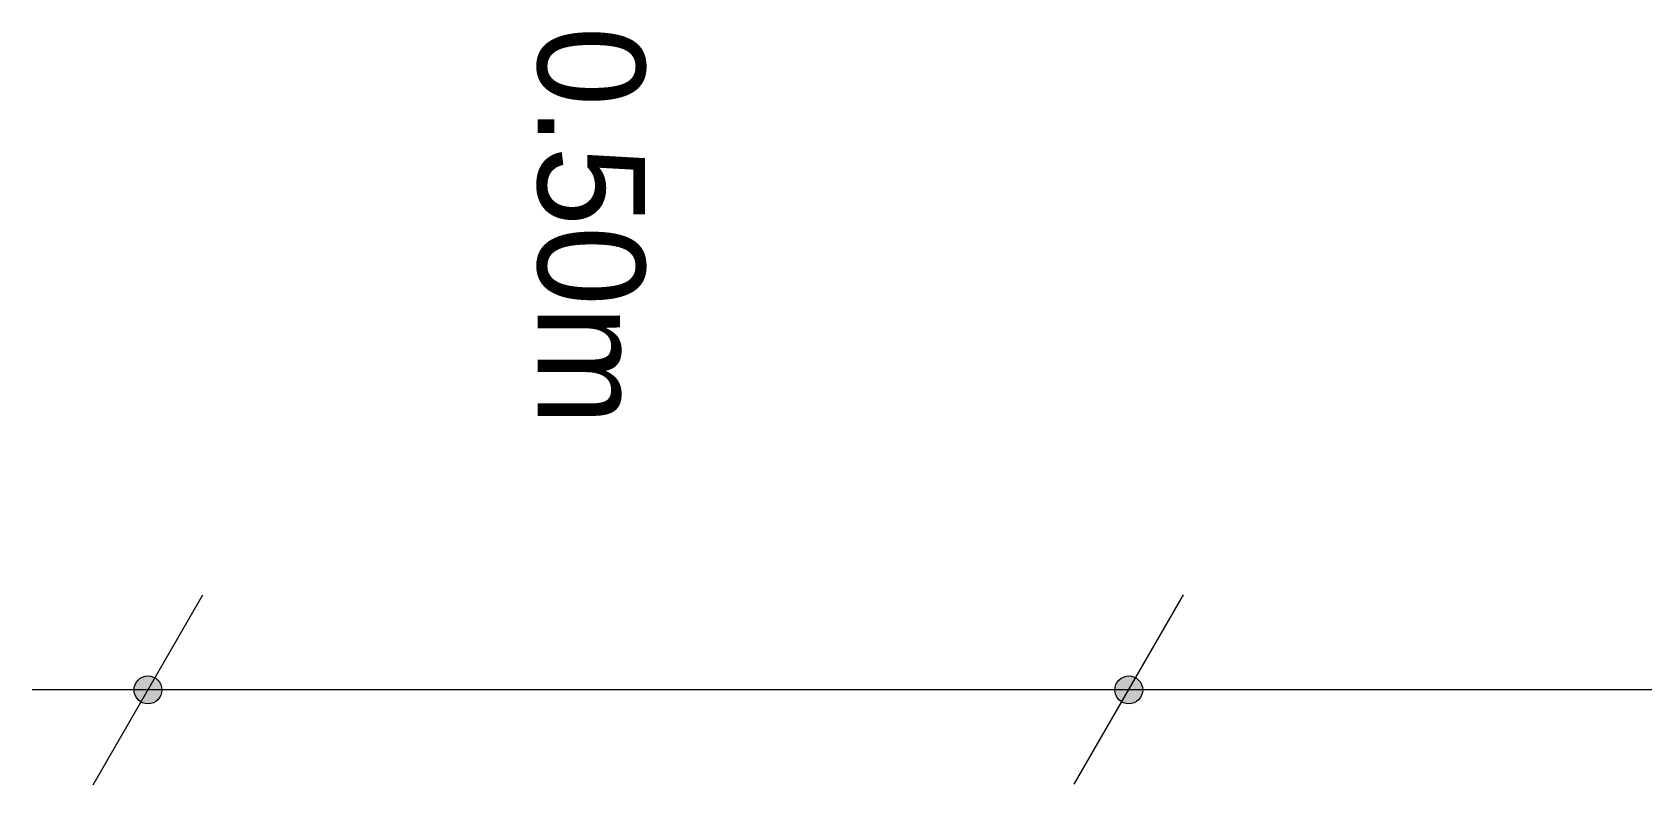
# Model space of a CAD drawing. Header units: metres. Extents: x 78 to 178, y -74 to 157.
# Drawn here: x 107.76 to 110.156, y 105.611 to 106.731 of the extents above; entities that cross this region are included whole.
import ezdxf

# ---------------------------------------------------------------- set-up
doc = ezdxf.new("R2010")
doc.units = ezdxf.units.M
doc.layers.add('Detalles constructivos', color=7, linetype='Continuous', lineweight=9)
doc.layers.add('Texto', color=250, linetype='Continuous', lineweight=9)

msp = doc.modelspace()

# ---------------------------------------------------------------- hatches: boundary and pattern name
at = {"layer": 'Detalles constructivos'}
h = msp.add_hatch(color=256, dxfattribs=at)
h.dxf.hatch_style = 1
h.paths.add_polyline_path([(107.93194, 105.77295, 1), (107.93194, 105.73153, 1)])
h = msp.add_hatch(color=256, dxfattribs=at)
h.dxf.hatch_style = 1
h.paths.add_polyline_path([(109.39238, 105.77295, 1), (109.39238, 105.73153, 1)])

# ---------------------------------------------------------------- linework, layer by layer
for p, q in [((107.85036, 105.61093), (108.01353, 105.89355)), ((109.31122, 105.61168), (109.47396, 105.89355)), ((115.16165, 105.75224), (107.75957, 105.75224))]:
    msp.add_line(p, q, dxfattribs=at)
for centre in [(107.93194, 105.75224), (109.39238, 105.75224)]:
    msp.add_circle(centre, 0.02071, dxfattribs=at)

# ---------------------------------------------------------------- texts
at = {"layer": 'Texto', "insert": (108.67206, 106.73947), "char_height": 0.159707, "attachment_point": 1, "rotation": 270}
msp.add_mtext_dynamic_manual_height_columns('0.50m', width=0.6669027, gutter_width=3.99268, heights=[0], dxfattribs=at)

doc.saveas('drawing.dxf')
